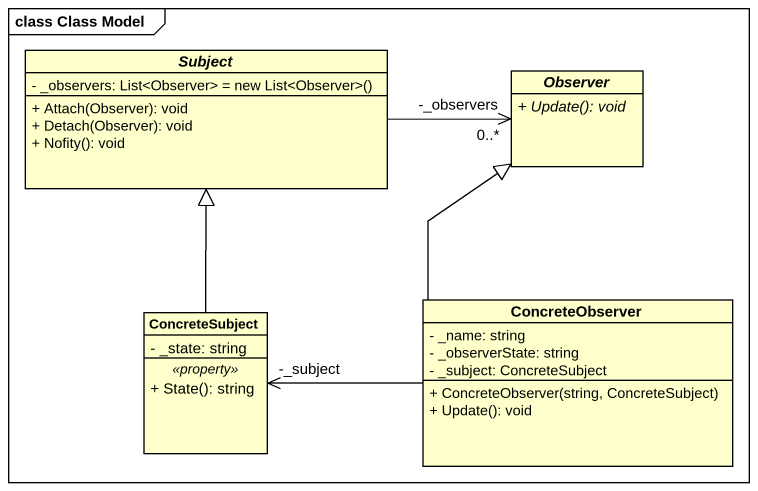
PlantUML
@startuml
mainframe class Class Model
hide circle
hide empty members
skinparam classAttributeIconSize 0
abstract class Subject {
  {field} - _observers: List<Observer> = new List<Observer>()
  + Attach(Observer): void
  + Detach(Observer): void
  + Nofity(): void
}
abstract class Observer {
  {abstract} + Update(): void
}
class ConcreteObserver {
  - _name: string
  - _observerState: string
  - _subject: ConcreteSubject
  + ConcreteObserver(string, ConcreteSubject)
  + Update(): void
}
class ConcreteSubject {
  - _state: string
  .. <<property>> ..
  + State(): string
}
Subject -right-> "-_observers\n0..*" Observer
ConcreteObserver -up-|> Observer
ConcreteObserver -left-> "-_subject" ConcreteSubject
ConcreteSubject -up-|> Subject
@enduml
